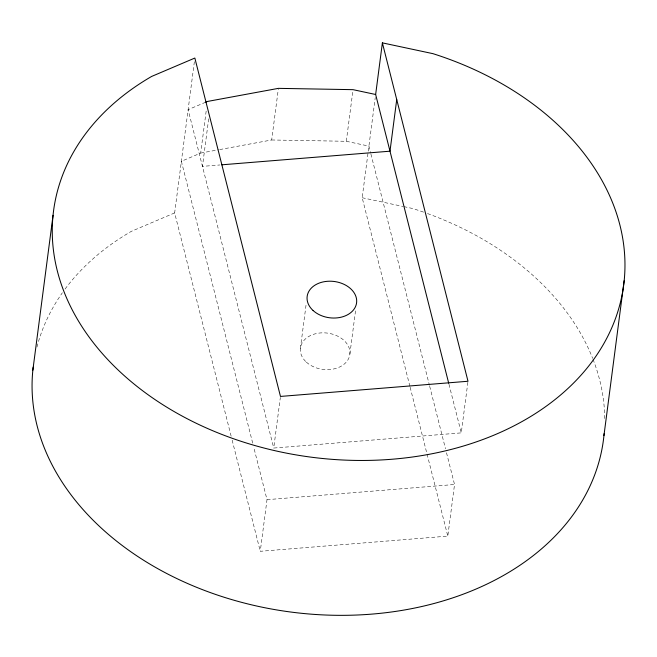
<?xml version="1.0" encoding="UTF-8"?>
<svg xmlns="http://www.w3.org/2000/svg" width="657" height="657" viewBox="0 0 657 657"><rect width="100%" height="100%" fill="white"/><g stroke="black" fill="none" stroke-linecap="round" stroke-linejoin="round"><path stroke-width="0.49" stroke-dasharray="3.29 2.46" d="M231.141 436.191L174.647 212.917L194.456 61.085M252.69 443.114L181.381 161.294L200.689 153.073L206.372 109.555M208.671 118.802L202.463 166.369L219.791 164.973M219.684 149.574L271.678 139.982L278.281 89.377M446.505 452.747L454.537 484.496L447.803 536.12L260.271 551.297L267.005 499.673L253.701 447.08M467.874 382.267L461.271 432.873L273.739 448.058L280.342 397.444M300.389 348.415L306.326 302.869M271.678 139.982L346.305 141.288L352.908 90.682M409.886 386.275L362.179 197.732L375.254 97.532M349.877 354.082L355.823 308.527M205.584 102.237L188.116 109.67L273.739 448.058M174.647 212.917L131.457 231.297A287.446 210.979 7.4 0 0 64.805 289.4M200.689 153.073L218.691 149.755M267.005 499.673L454.537 484.496M346.305 141.288L368.914 146.117L370.671 153.056M362.179 197.732L402.831 206.413M403.825 206.618L412.752 208.524A287.446 210.979 7.4 0 1 423.56 212.145M448.977 384.279L461.271 432.873M370.918 154.05L429.423 385.265M429.678 386.259L445.495 448.772M410.14 387.269L447.803 536.12M232.151 440.157L260.271 551.297M36.973 347.044A287.446 210.979 7.4 0 1 62.39 292.743M427.477 213.541A287.446 210.979 7.4 0 1 592.655 358.361M593.025 359.305A287.446 210.979 7.4 0 1 604.719 418.525M306.334 362.106A24.909 18.281 7.4 0 0 348.563 358.689A24.909 18.281 7.4 0 0 320.501 332.935A24.909 18.281 7.4 0 0 306.334 362.106"/><path stroke-width="0.99" d="M32.85 370.178L53.053 215.315M448.723 383.286L375.648 94.493L382.382 42.869L432.955 53.66A287.446 210.979 7.4 0 1 588.45 366.36A287.446 210.979 7.4 0 1 157.475 401.238A287.446 210.979 7.4 0 1 151.66 76.426L194.85 58.046L280.473 396.434L468.006 381.257L382.382 42.869M396.729 99.568L389.995 151.192L221.828 164.808M603.947 435.55L624.15 280.687M205.584 102.237L207.423 101.457L278.412 88.358L353.039 89.664L375.648 94.493M604.136 433.571A287.446 210.979 7.4 0 1 296.521 612.743A287.446 210.979 7.4 0 1 33.187 367.164M313.069 310.49A24.909 18.281 7.4 0 0 355.297 307.074A24.909 18.281 7.4 0 0 327.235 281.311A24.909 18.281 7.4 0 0 313.069 310.49"/></g></svg>
